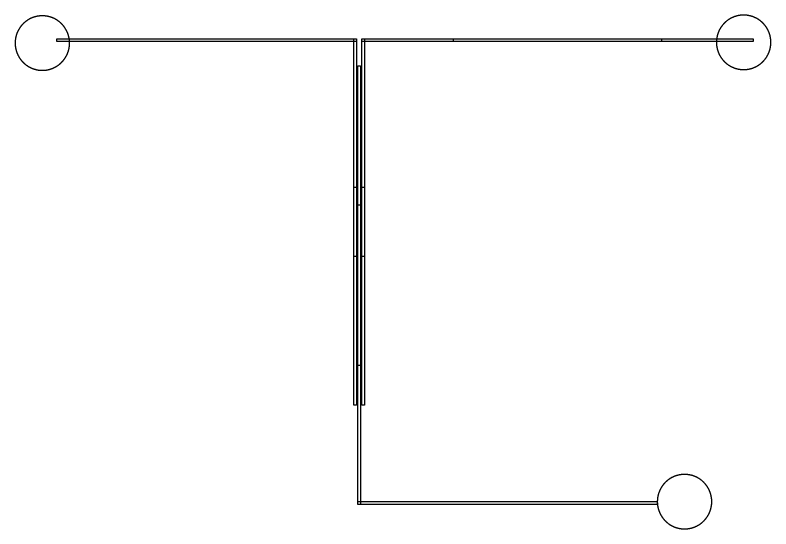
# Model space of a CAD drawing. Extents: x 94116 to 121785, y 102943 to 175398.
# Drawn here: x 94116 to 121785, y 130597 to 149408 of the extents above; entities that cross this region are included whole.
import ezdxf

# ---------------------------------------------------------------- set-up
doc = ezdxf.new("R2010")
doc.units = 0
doc.layers.add('LAYER_1', color=7, linetype='CONTINUOUS')

# ---------------------------------------------------------------- blocks, each defined once
blk = doc.blocks.new('BLOCK_31')
at = {"layer": 'LAYER_1'}
blk.add_lwpolyline([(106760, 136579), (106661, 136579), (106661, 147545), (106760, 147545), (106760, 136579)], dxfattribs=at)
blk = doc.blocks.new('BLOCK_32')
at = {"layer": 'LAYER_1'}
blk.add_lwpolyline([(106611, 148443), (95645, 148443), (95645, 148542), (106611, 148542), (106611, 148443)], dxfattribs=at)
blk = doc.blocks.new('BLOCK_33')
at = {"layer": 'LAYER_1'}
blk.add_lwpolyline([(117627, 131495), (106661, 131495), (106661, 131594), (117627, 131594), (117627, 131495)], dxfattribs=at)
blk = doc.blocks.new('BLOCK_34')
at = {"layer": 'LAYER_1'}
blk.add_lwpolyline([(121131, 148443), (110165, 148443), (110165, 148542), (121131, 148542), (121131, 148443)], dxfattribs=at)
blk = doc.blocks.new('BLOCK_35')
at = {"layer": 'LAYER_1'}
blk.add_lwpolyline([(117777, 148443), (106810, 148443), (106810, 148542), (117777, 148542), (117777, 148443)], dxfattribs=at)
blk = doc.blocks.new('BLOCK_36')
at = {"layer": 'LAYER_1'}
blk.add_lwpolyline([(106760, 131495), (106661, 131495), (106661, 142461), (106760, 142461), (106760, 131495)], dxfattribs=at)
blk = doc.blocks.new('BLOCK_51')
at = {"layer": 'LAYER_1'}
blk.add_lwpolyline([(106611, 140567), (106511, 140567), (106511, 148542), (106611, 148542), (106611, 140567)], dxfattribs=at)
blk = doc.blocks.new('BLOCK_52')
at = {"layer": 'LAYER_1'}
blk.add_lwpolyline([(106910, 140567), (106810, 140567), (106810, 148542), (106910, 148542), (106910, 140567)], dxfattribs=at)
blk = doc.blocks.new('BLOCK_53')
at = {"layer": 'LAYER_1'}
blk.add_lwpolyline([(106910, 135133), (106810, 135133), (106810, 143109), (106910, 143109), (106910, 135133)], dxfattribs=at)
blk = doc.blocks.new('BLOCK_54')
at = {"layer": 'LAYER_1'}
blk.add_lwpolyline([(106611, 135133), (106511, 135133), (106511, 143109), (106611, 143109), (106611, 135133)], dxfattribs=at)
blk = doc.blocks.new('BLOCK_55')
at = {"layer": 'LAYER_1'}
blk.add_lwpolyline([(94116, 148370), (94116, 148356), (94117, 148342), (94117, 148328), (94118, 148321), (94118, 148314), (94119, 148307), (94119, 148300), (94120, 148293), (94120, 148286), (94121, 148279), (94122, 148272), (94124, 148258), (94125, 148251), (94126, 148244), (94127, 148237), (94128, 148230), (94129, 148223), (94130, 148216), (94131, 148209), (94132, 148203), (94134, 148196), (94135, 148189), (94136, 148182), (94138, 148175), (94139, 148168), (94141, 148161), (94142, 148155), (94144, 148148), (94146, 148141), (94148, 148134), (94149, 148127), (94151, 148120), (94153, 148114), (94155, 148107), (94157, 148100), (94159, 148094), (94161, 148087), (94163, 148080), (94168, 148067), (94170, 148060), (94172, 148053), (94174, 148047), (94177, 148040), (94179, 148034), (94182, 148027), (94184, 148021), (94187, 148014), (94190, 148008), (94192, 148001), (94195, 147995), (94198, 147988), (94201, 147982), (94203, 147975), (94206, 147969), (94209, 147962), (94212, 147956), (94215, 147950), (94218, 147944), (94221, 147937), (94225, 147931), (94228, 147925), (94231, 147919), (94234, 147912), (94238, 147906), (94241, 147900), (94244, 147894), (94248, 147888), (94252, 147882), (94255, 147876), (94259, 147869), (94262, 147864), (94266, 147858), (94270, 147852), (94274, 147846), (94278, 147840), (94281, 147834), (94285, 147828), (94289, 147822), (94293, 147817), (94297, 147811), (94301, 147805), (94305, 147799), (94309, 147794), (94314, 147788), (94318, 147782), (94322, 147777), (94326, 147771), (94331, 147766), (94335, 147760), (94340, 147755), (94344, 147749), (94348, 147744), (94353, 147739), (94357, 147733), (94362, 147728), (94367, 147723), (94372, 147718), (94376, 147712), (94381, 147707), (94386, 147702), (94391, 147697), (94395, 147692), (94400, 147687), (94405, 147682), (94410, 147677), (94415, 147672), (94420, 147667), (94425, 147662), (94430, 147657), (94435, 147652), (94440, 147648), (94446, 147643), (94451, 147638), (94456, 147634), (94461, 147629), (94467, 147624), (94472, 147620), (94478, 147616), (94483, 147611), (94489, 147607), (94494, 147602), (94500, 147598), (94505, 147593), (94511, 147589), (94517, 147585), (94522, 147581), (94528, 147577), (94533, 147573), (94539, 147569), (94545, 147565), (94551, 147561), (94557, 147557), (94562, 147553), (94568, 147549), (94574, 147545), (94580, 147541), (94586, 147538), (94592, 147534), (94598, 147530), (94604, 147527), (94610, 147523), (94616, 147520), (94622, 147516), (94629, 147513), (94634, 147509), (94641, 147506), (94647, 147503), (94653, 147499), (94659, 147496), (94666, 147493), (94672, 147490), (94678, 147487), (94685, 147484), (94691, 147481), (94697, 147478), (94704, 147475), (94710, 147472), (94716, 147469), (94723, 147467), (94730, 147464), (94736, 147461), (94742, 147458), (94749, 147456), (94756, 147453), (94762, 147451), (94769, 147448), (94775, 147446), (94782, 147444), (94788, 147441), (94795, 147439), (94808, 147435), (94815, 147433), (94822, 147431), (94829, 147428), (94835, 147427), (94842, 147425), (94849, 147423), (94856, 147421), (94862, 147419), (94869, 147417), (94876, 147416), (94883, 147414), (94890, 147412), (94897, 147411), (94903, 147409), (94910, 147408), (94917, 147407), (94924, 147405), (94931, 147404), (94938, 147403), (94945, 147401), (94952, 147400), (94959, 147399), (94965, 147398), (94972, 147397), (94980, 147396), (94987, 147395), (95000, 147394), (95008, 147393), (95014, 147392), (95021, 147391), (95029, 147391), (95035, 147390), (95042, 147390), (95049, 147389), (95056, 147389), (95071, 147388), (95084, 147388), (95098, 147387), (95113, 147387), (95127, 147387), (95141, 147388), (95155, 147388), (95169, 147389), (95176, 147389), (95183, 147390), (95190, 147390), (95197, 147391), (95204, 147391), (95211, 147392), (95218, 147393), (95225, 147394), (95239, 147395), (95246, 147396), (95252, 147397), (95259, 147398), (95267, 147399), (95273, 147400), (95280, 147401), (95287, 147403), (95294, 147404), (95301, 147405), (95308, 147407), (95315, 147408), (95322, 147409), (95329, 147411), (95335, 147412), (95342, 147414), (95349, 147416), (95356, 147417), (95363, 147419), (95370, 147421), (95376, 147423), (95383, 147425), (95390, 147427), (95396, 147428), (95403, 147431), (95410, 147433), (95417, 147435), (95430, 147439), (95437, 147441), (95443, 147444), (95450, 147446), (95456, 147448), (95463, 147451), (95470, 147453), (95476, 147456), (95483, 147458), (95489, 147461), (95496, 147464), (95502, 147467), (95508, 147469), (95515, 147472), (95522, 147475), (95528, 147478), (95534, 147481), (95540, 147484), (95547, 147487), (95553, 147490), (95559, 147493), (95566, 147496), (95572, 147499), (95578, 147503), (95585, 147506), (95591, 147509), (95597, 147513), (95603, 147516), (95609, 147520), (95615, 147523), (95621, 147527), (95627, 147530), (95633, 147534), (95639, 147538), (95645, 147541), (95651, 147545), (95657, 147549), (95663, 147553), (95669, 147557), (95674, 147561), (95680, 147565), (95686, 147569), (95692, 147573), (95697, 147577), (95703, 147581), (95709, 147585), (95714, 147589), (95720, 147593), (95725, 147598), (95731, 147602), (95737, 147607), (95742, 147611), (95748, 147616), (95753, 147620), (95758, 147624), (95763, 147629), (95769, 147634), (95774, 147638), (95779, 147643), (95784, 147648), (95790, 147652), (95795, 147657), (95800, 147662), (95805, 147667), (95810, 147672), (95815, 147677), (95820, 147682), (95825, 147687), (95830, 147692), (95835, 147697), (95840, 147702), (95844, 147707), (95849, 147712), (95854, 147718), (95858, 147723), (95863, 147728), (95868, 147733), (95872, 147739), (95877, 147744), (95881, 147749), (95886, 147755), (95890, 147760), (95895, 147766), (95899, 147771), (95903, 147777), (95907, 147782), (95912, 147788), (95916, 147794), (95920, 147799), (95924, 147805), (95928, 147811), (95932, 147817), (95936, 147822), (95940, 147828), (95944, 147834), (95948, 147840), (95951, 147846), (95955, 147852), (95959, 147858), (95963, 147864), (95966, 147869), (95970, 147876), (95974, 147882), (95977, 147888), (95981, 147894), (95984, 147900), (95987, 147906), (95991, 147912), (95994, 147919), (95997, 147925), (96000, 147931), (96004, 147937), (96007, 147944), (96010, 147950), (96013, 147956), (96016, 147962), (96019, 147969), (96022, 147975), (96025, 147982), (96028, 147988), (96030, 147995), (96033, 148001), (96036, 148008), (96038, 148014), (96041, 148021), (96043, 148027), (96046, 148034), (96048, 148040), (96051, 148047), (96053, 148053), (96055, 148060), (96058, 148067), (96062, 148080), (96064, 148087), (96066, 148094), (96068, 148100), (96070, 148107), (96072, 148114), (96074, 148120), (96076, 148127), (96078, 148134), (96079, 148141), (96081, 148148), (96083, 148155), (96084, 148161), (96086, 148168), (96087, 148175), (96089, 148182), (96090, 148189), (96091, 148196), (96093, 148203), (96094, 148209), (96095, 148216), (96097, 148223), (96098, 148230), (96099, 148237), (96100, 148244), (96101, 148251), (96101, 148258), (96103, 148272), (96104, 148279), (96105, 148286), (96105, 148293), (96106, 148300), (96107, 148307), (96107, 148314), (96108, 148321), (96108, 148328), (96109, 148342), (96109, 148356), (96109, 148370), (96110, 148384), (96109, 148398), (96109, 148412), (96109, 148426), (96108, 148440), (96108, 148447), (96107, 148454), (96107, 148461), (96106, 148468), (96105, 148475), (96105, 148482), (96104, 148489), (96103, 148496), (96101, 148510), (96101, 148517), (96100, 148524), (96099, 148531), (96098, 148538), (96097, 148545), (96095, 148552), (96094, 148559), (96093, 148566), (96091, 148573), (96090, 148579), (96089, 148586), (96087, 148593), (96086, 148600), (96084, 148607), (96083, 148614), (96081, 148621), (96079, 148627), (96078, 148634), (96076, 148641), (96074, 148648), (96072, 148655), (96070, 148661), (96068, 148668), (96066, 148675), (96064, 148681), (96062, 148688), (96058, 148702), (96055, 148708), (96053, 148715), (96051, 148721), (96048, 148728), (96046, 148735), (96043, 148741), (96041, 148748), (96038, 148754), (96036, 148761), (96033, 148767), (96030, 148774), (96028, 148780), (96025, 148787), (96022, 148793), (96019, 148799), (96016, 148806), (96013, 148812), (96010, 148818), (96007, 148825), (96004, 148831), (96000, 148837), (95997, 148844), (95994, 148850), (95991, 148856), (95987, 148862), (95984, 148868), (95981, 148874), (95977, 148881), (95974, 148887), (95970, 148893), (95966, 148899), (95963, 148905), (95959, 148911), (95955, 148917), (95951, 148923), (95948, 148928), (95944, 148934), (95940, 148940), (95936, 148946), (95932, 148952), (95928, 148958), (95924, 148963), (95920, 148969), (95916, 148975), (95912, 148980), (95907, 148986), (95903, 148992), (95899, 148997), (95895, 149003), (95890, 149008), (95886, 149014), (95881, 149019), (95877, 149024), (95872, 149030), (95868, 149035), (95863, 149040), (95858, 149046), (95854, 149051), (95849, 149056), (95844, 149061), (95840, 149066), (95835, 149071), (95830, 149077), (95825, 149082), (95820, 149087), (95815, 149092), (95810, 149097), (95805, 149101), (95800, 149106), (95795, 149111), (95790, 149116), (95784, 149121), (95779, 149125), (95774, 149130), (95769, 149135), (95763, 149139), (95758, 149144), (95753, 149148), (95748, 149153), (95742, 149157), (95737, 149162), (95731, 149166), (95725, 149170), (95720, 149175), (95714, 149179), (95709, 149183), (95703, 149187), (95697, 149192), (95692, 149196), (95686, 149200), (95680, 149204), (95674, 149208), (95669, 149212), (95663, 149215), (95657, 149219), (95651, 149223), (95645, 149227), (95639, 149231), (95633, 149234), (95627, 149238), (95621, 149242), (95615, 149245), (95609, 149249), (95603, 149252), (95597, 149256), (95591, 149259), (95585, 149262), (95578, 149266), (95572, 149269), (95566, 149272), (95559, 149275), (95553, 149278), (95547, 149282), (95540, 149285), (95534, 149287), (95528, 149291), (95522, 149293), (95515, 149296), (95508, 149299), (95502, 149302), (95496, 149305), (95489, 149307), (95483, 149310), (95476, 149312), (95470, 149315), (95463, 149317), (95456, 149320), (95450, 149322), (95443, 149325), (95437, 149327), (95430, 149329), (95417, 149334), (95410, 149336), (95403, 149338), (95396, 149340), (95390, 149342), (95383, 149344), (95376, 149345), (95370, 149347), (95363, 149349), (95356, 149351), (95349, 149353), (95342, 149354), (95335, 149356), (95329, 149357), (95322, 149359), (95315, 149360), (95308, 149362), (95301, 149363), (95294, 149364), (95287, 149366), (95280, 149367), (95273, 149368), (95267, 149369), (95259, 149370), (95252, 149371), (95246, 149372), (95239, 149373), (95225, 149375), (95218, 149375), (95211, 149376), (95204, 149377), (95197, 149378), (95190, 149378), (95183, 149379), (95176, 149379), (95169, 149379), (95155, 149380), (95141, 149381), (95127, 149381), (95113, 149381), (95098, 149381), (95084, 149381), (95071, 149380), (95056, 149379), (95049, 149379), (95042, 149379), (95035, 149378), (95029, 149378), (95021, 149377), (95014, 149376), (95008, 149375), (95000, 149375), (94987, 149373), (94980, 149372), (94972, 149371), (94965, 149370), (94959, 149369), (94952, 149368), (94945, 149367), (94938, 149366), (94931, 149364), (94924, 149363), (94917, 149362), (94910, 149360), (94903, 149359), (94897, 149357), (94890, 149356), (94883, 149354), (94876, 149353), (94869, 149351), (94862, 149349), (94856, 149347), (94849, 149345), (94842, 149344), (94835, 149342), (94829, 149340), (94822, 149338), (94815, 149336), (94808, 149334), (94795, 149329), (94788, 149327), (94782, 149325), (94775, 149322), (94769, 149320), (94762, 149317), (94756, 149315), (94749, 149312), (94742, 149310), (94736, 149307), (94730, 149305), (94723, 149302), (94716, 149299), (94710, 149296), (94704, 149293), (94697, 149291), (94691, 149287), (94685, 149285), (94678, 149282), (94672, 149278), (94666, 149275), (94659, 149272), (94653, 149269), (94647, 149266), (94641, 149262), (94634, 149259), (94629, 149256), (94622, 149252), (94616, 149249), (94610, 149245), (94604, 149242), (94598, 149238), (94592, 149234), (94586, 149231), (94580, 149227), (94574, 149223), (94568, 149219), (94562, 149215), (94557, 149212), (94551, 149208), (94545, 149204), (94539, 149200), (94533, 149196), (94528, 149192), (94522, 149187), (94517, 149183), (94511, 149179), (94505, 149175), (94500, 149170), (94494, 149166), (94489, 149162), (94483, 149157), (94478, 149153), (94472, 149148), (94467, 149144), (94461, 149139), (94456, 149135), (94451, 149130), (94446, 149125), (94440, 149121), (94435, 149116), (94430, 149111), (94425, 149106), (94420, 149101), (94415, 149097), (94410, 149092), (94405, 149087), (94400, 149082), (94395, 149077), (94391, 149071), (94386, 149066), (94381, 149061), (94376, 149056), (94372, 149051), (94367, 149046), (94362, 149040), (94357, 149035), (94353, 149030), (94348, 149024), (94344, 149019), (94340, 149014), (94335, 149008), (94331, 149003), (94326, 148997), (94322, 148992), (94318, 148986), (94314, 148980), (94309, 148975), (94305, 148969), (94301, 148963), (94297, 148958), (94293, 148952), (94289, 148946), (94285, 148940), (94281, 148934), (94278, 148928), (94274, 148923), (94270, 148917), (94266, 148911), (94262, 148905), (94259, 148899), (94255, 148893), (94252, 148887), (94248, 148881), (94244, 148874), (94241, 148868), (94238, 148862), (94234, 148856), (94231, 148850), (94228, 148844), (94225, 148837), (94221, 148831), (94218, 148825), (94215, 148818), (94212, 148812), (94209, 148806), (94206, 148799), (94203, 148793), (94201, 148787), (94198, 148780), (94195, 148774), (94192, 148767), (94190, 148761), (94187, 148754), (94184, 148748), (94182, 148741), (94179, 148735), (94177, 148728), (94174, 148721), (94172, 148715), (94170, 148708), (94168, 148702), (94163, 148688), (94161, 148681), (94159, 148675), (94157, 148668), (94155, 148661), (94153, 148655), (94151, 148648), (94149, 148641), (94148, 148634), (94146, 148627), (94144, 148621), (94142, 148614), (94141, 148607), (94139, 148600), (94138, 148593), (94136, 148586), (94135, 148579), (94134, 148573), (94132, 148566), (94131, 148559), (94130, 148552), (94129, 148545), (94128, 148538), (94127, 148531), (94126, 148524), (94125, 148517), (94124, 148510), (94122, 148496), (94121, 148489), (94120, 148482), (94120, 148475), (94119, 148468), (94119, 148461), (94118, 148454), (94118, 148447), (94117, 148440), (94117, 148426), (94116, 148412), (94116, 148398), (94116, 148384), (94116, 148370)], dxfattribs=at)
blk = doc.blocks.new('BLOCK_56')
at = {"layer": 'LAYER_1'}
blk.add_lwpolyline([(117627, 131580), (117627, 131566), (117628, 131552), (117629, 131538), (117629, 131531), (117629, 131524), (117630, 131517), (117631, 131510), (117631, 131503), (117632, 131496), (117633, 131489), (117634, 131482), (117635, 131468), (117636, 131461), (117637, 131454), (117638, 131447), (117639, 131440), (117640, 131434), (117641, 131426), (117643, 131419), (117644, 131413), (117645, 131406), (117646, 131399), (117648, 131392), (117649, 131385), (117651, 131378), (117652, 131372), (117654, 131365), (117656, 131358), (117657, 131351), (117659, 131344), (117661, 131337), (117662, 131331), (117665, 131324), (117666, 131317), (117668, 131310), (117670, 131304), (117672, 131297), (117675, 131290), (117679, 131277), (117681, 131270), (117684, 131263), (117686, 131257), (117688, 131250), (117691, 131244), (117693, 131237), (117696, 131231), (117698, 131224), (117701, 131218), (117704, 131211), (117706, 131204), (117709, 131198), (117712, 131192), (117715, 131185), (117718, 131179), (117720, 131172), (117724, 131166), (117727, 131160), (117730, 131153), (117733, 131147), (117736, 131141), (117739, 131135), (117742, 131129), (117746, 131122), (117749, 131116), (117752, 131110), (117756, 131104), (117760, 131098), (117763, 131092), (117767, 131086), (117770, 131080), (117774, 131074), (117778, 131068), (117781, 131062), (117785, 131056), (117789, 131050), (117793, 131044), (117796, 131038), (117800, 131033), (117804, 131027), (117809, 131021), (117813, 131015), (117817, 131009), (117821, 131004), (117825, 130998), (117829, 130993), (117833, 130987), (117837, 130981), (117842, 130976), (117846, 130970), (117851, 130965), (117855, 130960), (117860, 130954), (117864, 130949), (117869, 130943), (117873, 130938), (117878, 130933), (117883, 130927), (117887, 130922), (117892, 130917), (117897, 130912), (117902, 130907), (117907, 130902), (117912, 130897), (117917, 130892), (117922, 130887), (117926, 130882), (117932, 130877), (117937, 130872), (117942, 130867), (117947, 130862), (117952, 130858), (117957, 130853), (117963, 130848), (117968, 130844), (117973, 130839), (117978, 130834), (117984, 130830), (117989, 130826), (117995, 130821), (118000, 130817), (118006, 130812), (118011, 130808), (118017, 130804), (118022, 130799), (118028, 130795), (118034, 130791), (118039, 130787), (118045, 130783), (118050, 130779), (118056, 130775), (118062, 130771), (118068, 130767), (118074, 130763), (118079, 130759), (118086, 130755), (118091, 130751), (118097, 130748), (118103, 130744), (118109, 130740), (118115, 130737), (118121, 130733), (118128, 130730), (118134, 130726), (118140, 130723), (118146, 130719), (118152, 130716), (118158, 130713), (118164, 130709), (118171, 130706), (118177, 130703), (118183, 130700), (118190, 130697), (118196, 130694), (118202, 130691), (118209, 130688), (118215, 130685), (118221, 130682), (118228, 130679), (118234, 130677), (118241, 130674), (118247, 130671), (118254, 130668), (118261, 130666), (118267, 130664), (118274, 130661), (118280, 130658), (118287, 130656), (118293, 130654), (118300, 130652), (118307, 130649), (118320, 130645), (118327, 130643), (118333, 130641), (118340, 130639), (118347, 130637), (118354, 130635), (118360, 130633), (118367, 130631), (118374, 130629), (118380, 130627), (118387, 130626), (118394, 130624), (118401, 130623), (118408, 130621), (118415, 130619), (118422, 130618), (118429, 130617), (118436, 130615), (118442, 130614), (118449, 130613), (118456, 130612), (118463, 130611), (118470, 130609), (118477, 130608), (118484, 130607), (118491, 130606), (118498, 130605), (118512, 130604), (118519, 130603), (118526, 130602), (118533, 130602), (118540, 130601), (118547, 130600), (118554, 130600), (118561, 130600), (118568, 130599), (118582, 130598), (118596, 130598), (118610, 130597), (118624, 130597), (118638, 130597), (118652, 130598), (118666, 130598), (118680, 130599), (118687, 130600), (118694, 130600), (118701, 130600), (118708, 130601), (118715, 130602), (118722, 130602), (118729, 130603), (118736, 130604), (118750, 130605), (118757, 130606), (118764, 130607), (118771, 130608), (118778, 130609), (118785, 130611), (118792, 130612), (118799, 130613), (118806, 130614), (118812, 130615), (118819, 130617), (118826, 130618), (118833, 130619), (118840, 130621), (118847, 130623), (118854, 130624), (118860, 130626), (118867, 130627), (118874, 130629), (118881, 130631), (118888, 130633), (118894, 130635), (118901, 130637), (118908, 130639), (118914, 130641), (118921, 130643), (118928, 130645), (118941, 130649), (118948, 130652), (118955, 130654), (118961, 130656), (118968, 130658), (118974, 130661), (118981, 130664), (118987, 130666), (118994, 130668), (119001, 130671), (119007, 130674), (119014, 130677), (119020, 130679), (119026, 130682), (119033, 130685), (119039, 130688), (119046, 130691), (119052, 130694), (119058, 130697), (119065, 130700), (119071, 130703), (119077, 130706), (119083, 130709), (119089, 130713), (119096, 130716), (119102, 130719), (119108, 130723), (119114, 130726), (119120, 130730), (119127, 130733), (119133, 130737), (119138, 130740), (119145, 130744), (119150, 130748), (119156, 130751), (119162, 130755), (119168, 130759), (119174, 130763), (119180, 130767), (119186, 130771), (119191, 130775), (119198, 130779), (119203, 130783), (119209, 130787), (119215, 130791), (119220, 130795), (119226, 130799), (119231, 130804), (119237, 130808), (119242, 130812), (119248, 130817), (119253, 130821), (119259, 130826), (119264, 130830), (119269, 130834), (119275, 130839), (119280, 130844), (119285, 130848), (119291, 130853), (119296, 130858), (119301, 130862), (119306, 130867), (119311, 130872), (119316, 130877), (119321, 130882), (119326, 130887), (119331, 130892), (119336, 130897), (119341, 130902), (119346, 130907), (119351, 130912), (119355, 130917), (119360, 130922), (119365, 130927), (119370, 130933), (119374, 130938), (119379, 130943), (119384, 130949), (119388, 130954), (119393, 130960), (119397, 130965), (119402, 130970), (119406, 130976), (119410, 130981), (119415, 130987), (119419, 130993), (119423, 130998), (119427, 131004), (119431, 131009), (119435, 131015), (119439, 131021), (119444, 131027), (119447, 131033), (119451, 131038), (119455, 131044), (119459, 131050), (119463, 131056), (119467, 131062), (119470, 131068), (119474, 131074), (119478, 131080), (119481, 131086), (119485, 131092), (119488, 131098), (119492, 131104), (119495, 131110), (119499, 131116), (119502, 131122), (119506, 131129), (119509, 131135), (119512, 131141), (119515, 131147), (119518, 131153), (119521, 131160), (119524, 131166), (119527, 131172), (119530, 131179), (119533, 131185), (119536, 131192), (119539, 131198), (119541, 131204), (119544, 131211), (119547, 131218), (119550, 131224), (119552, 131231), (119555, 131237), (119557, 131244), (119560, 131250), (119562, 131257), (119564, 131263), (119567, 131270), (119569, 131277), (119573, 131290), (119576, 131297), (119578, 131304), (119579, 131310), (119581, 131317), (119583, 131324), (119586, 131331), (119587, 131337), (119589, 131344), (119591, 131351), (119592, 131358), (119594, 131365), (119596, 131372), (119597, 131378), (119599, 131385), (119600, 131392), (119601, 131399), (119603, 131406), (119604, 131413), (119606, 131419), (119607, 131426), (119608, 131434), (119609, 131440), (119610, 131447), (119611, 131454), (119612, 131461), (119613, 131468), (119614, 131482), (119615, 131489), (119616, 131496), (119617, 131503), (119617, 131510), (119618, 131517), (119619, 131524), (119619, 131531), (119619, 131538), (119620, 131552), (119621, 131566), (119621, 131580), (119621, 131594), (119621, 131608), (119621, 131622), (119620, 131636), (119619, 131650), (119619, 131658), (119619, 131664), (119618, 131671), (119617, 131679), (119617, 131685), (119616, 131692), (119615, 131700), (119614, 131706), (119613, 131720), (119612, 131727), (119611, 131734), (119610, 131741), (119609, 131748), (119608, 131755), (119607, 131762), (119606, 131769), (119604, 131776), (119603, 131783), (119601, 131790), (119600, 131796), (119599, 131803), (119597, 131810), (119596, 131817), (119594, 131824), (119592, 131831), (119591, 131838), (119589, 131844), (119587, 131851), (119586, 131858), (119583, 131865), (119581, 131871), (119579, 131878), (119578, 131885), (119576, 131892), (119573, 131898), (119569, 131912), (119567, 131918), (119564, 131925), (119562, 131931), (119560, 131938), (119557, 131945), (119555, 131951), (119552, 131958), (119550, 131964), (119547, 131971), (119544, 131977), (119541, 131984), (119539, 131990), (119536, 131997), (119533, 132003), (119530, 132010), (119527, 132016), (119524, 132022), (119521, 132029), (119518, 132035), (119515, 132041), (119512, 132047), (119509, 132054), (119506, 132060), (119502, 132066), (119499, 132072), (119495, 132078), (119492, 132085), (119488, 132091), (119485, 132097), (119481, 132103), (119478, 132109), (119474, 132115), (119470, 132121), (119467, 132127), (119463, 132133), (119459, 132139), (119455, 132144), (119451, 132150), (119447, 132156), (119444, 132162), (119439, 132168), (119435, 132173), (119431, 132179), (119427, 132185), (119423, 132190), (119419, 132196), (119415, 132201), (119410, 132207), (119406, 132213), (119402, 132218), (119397, 132224), (119393, 132229), (119388, 132235), (119384, 132240), (119379, 132245), (119374, 132250), (119370, 132256), (119365, 132261), (119360, 132266), (119355, 132271), (119351, 132277), (119346, 132281), (119341, 132287), (119336, 132292), (119331, 132297), (119326, 132302), (119321, 132307), (119316, 132311), (119311, 132316), (119306, 132321), (119301, 132326), (119296, 132331), (119291, 132336), (119285, 132340), (119280, 132345), (119275, 132349), (119269, 132354), (119264, 132359), (119259, 132363), (119253, 132368), (119248, 132372), (119242, 132376), (119237, 132381), (119231, 132385), (119226, 132389), (119220, 132393), (119215, 132398), (119209, 132402), (119203, 132406), (119198, 132410), (119191, 132414), (119186, 132418), (119180, 132422), (119174, 132425), (119168, 132430), (119162, 132433), (119156, 132437), (119150, 132441), (119145, 132444), (119138, 132448), (119133, 132452), (119127, 132455), (119120, 132459), (119114, 132462), (119108, 132466), (119102, 132469), (119096, 132473), (119089, 132476), (119083, 132479), (119077, 132482), (119071, 132485), (119065, 132488), (119058, 132492), (119052, 132495), (119046, 132498), (119039, 132501), (119033, 132504), (119026, 132506), (119020, 132509), (119014, 132512), (119007, 132515), (119001, 132517), (118994, 132520), (118987, 132523), (118981, 132525), (118974, 132527), (118968, 132530), (118961, 132532), (118955, 132535), (118948, 132537), (118941, 132539), (118928, 132544), (118921, 132546), (118914, 132548), (118908, 132550), (118901, 132552), (118894, 132554), (118888, 132556), (118881, 132557), (118874, 132559), (118867, 132561), (118860, 132563), (118854, 132564), (118847, 132566), (118840, 132567), (118833, 132569), (118826, 132570), (118819, 132572), (118812, 132573), (118806, 132575), (118799, 132576), (118792, 132577), (118785, 132578), (118778, 132579), (118771, 132580), (118764, 132581), (118757, 132582), (118750, 132583), (118736, 132585), (118729, 132586), (118722, 132586), (118715, 132587), (118708, 132588), (118701, 132588), (118694, 132589), (118687, 132589), (118680, 132590), (118666, 132590), (118652, 132591), (118638, 132591), (118624, 132591), (118610, 132591), (118596, 132591), (118582, 132590), (118568, 132590), (118561, 132589), (118554, 132589), (118547, 132588), (118540, 132588), (118533, 132587), (118526, 132586), (118519, 132586), (118512, 132585), (118498, 132583), (118491, 132582), (118484, 132581), (118477, 132580), (118470, 132579), (118463, 132578), (118456, 132577), (118449, 132576), (118442, 132575), (118436, 132573), (118429, 132572), (118422, 132570), (118415, 132569), (118408, 132567), (118401, 132566), (118394, 132564), (118387, 132563), (118380, 132561), (118374, 132559), (118367, 132557), (118360, 132556), (118354, 132554), (118347, 132552), (118340, 132550), (118333, 132548), (118327, 132546), (118320, 132544), (118307, 132539), (118300, 132537), (118293, 132535), (118287, 132532), (118280, 132530), (118274, 132527), (118267, 132525), (118261, 132523), (118254, 132520), (118247, 132517), (118241, 132515), (118234, 132512), (118228, 132509), (118221, 132506), (118215, 132504), (118209, 132501), (118202, 132498), (118196, 132495), (118190, 132492), (118183, 132488), (118177, 132485), (118171, 132482), (118164, 132479), (118158, 132476), (118152, 132473), (118146, 132469), (118140, 132466), (118134, 132462), (118128, 132459), (118121, 132455), (118115, 132452), (118109, 132448), (118103, 132444), (118097, 132441), (118091, 132437), (118086, 132433), (118079, 132430), (118074, 132425), (118068, 132422), (118062, 132418), (118056, 132414), (118050, 132410), (118045, 132406), (118039, 132402), (118034, 132398), (118028, 132393), (118022, 132389), (118017, 132385), (118011, 132381), (118006, 132376), (118000, 132372), (117995, 132368), (117989, 132363), (117984, 132359), (117978, 132354), (117973, 132349), (117968, 132345), (117963, 132340), (117957, 132336), (117952, 132331), (117947, 132326), (117942, 132321), (117937, 132316), (117932, 132311), (117926, 132307), (117922, 132302), (117917, 132297), (117912, 132292), (117907, 132287), (117902, 132281), (117897, 132277), (117892, 132271), (117887, 132266), (117883, 132261), (117878, 132256), (117873, 132250), (117869, 132245), (117864, 132240), (117860, 132235), (117855, 132229), (117851, 132224), (117846, 132218), (117842, 132213), (117837, 132207), (117833, 132201), (117829, 132196), (117825, 132190), (117821, 132185), (117817, 132179), (117813, 132173), (117809, 132168), (117804, 132162), (117800, 132156), (117796, 132150), (117793, 132144), (117789, 132139), (117785, 132133), (117781, 132127), (117778, 132121), (117774, 132115), (117770, 132109), (117767, 132103), (117763, 132097), (117760, 132091), (117756, 132085), (117752, 132078), (117749, 132072), (117746, 132066), (117742, 132060), (117739, 132054), (117736, 132047), (117733, 132041), (117730, 132035), (117727, 132029), (117724, 132022), (117720, 132016), (117718, 132010), (117715, 132003), (117712, 131997), (117709, 131990), (117706, 131984), (117704, 131977), (117701, 131971), (117698, 131964), (117696, 131958), (117693, 131951), (117691, 131945), (117688, 131938), (117686, 131931), (117684, 131925), (117681, 131918), (117679, 131912), (117675, 131898), (117672, 131892), (117670, 131885), (117668, 131878), (117666, 131871), (117665, 131865), (117662, 131858), (117661, 131851), (117659, 131844), (117657, 131838), (117656, 131831), (117654, 131824), (117652, 131817), (117651, 131810), (117649, 131803), (117648, 131796), (117646, 131790), (117645, 131783), (117644, 131776), (117643, 131769), (117641, 131762), (117640, 131755), (117639, 131748), (117638, 131741), (117637, 131734), (117636, 131727), (117635, 131720), (117634, 131706), (117633, 131700), (117632, 131692), (117631, 131685), (117631, 131679), (117630, 131671), (117629, 131664), (117629, 131658), (117629, 131650), (117628, 131636), (117627, 131622), (117627, 131608), (117627, 131594), (117627, 131580)], dxfattribs=at)
blk = doc.blocks.new('BLOCK_57')
at = {"layer": 'LAYER_1'}
blk.add_lwpolyline([(119791, 148397), (119791, 148382), (119792, 148368), (119792, 148355), (119793, 148347), (119793, 148340), (119794, 148334), (119794, 148326), (119795, 148319), (119796, 148312), (119796, 148305), (119797, 148299), (119798, 148285), (119799, 148278), (119801, 148271), (119802, 148264), (119803, 148257), (119804, 148250), (119805, 148243), (119806, 148236), (119807, 148229), (119809, 148222), (119810, 148215), (119812, 148208), (119813, 148202), (119814, 148195), (119816, 148188), (119817, 148181), (119819, 148174), (119821, 148167), (119823, 148161), (119824, 148154), (119826, 148147), (119828, 148140), (119830, 148133), (119832, 148127), (119834, 148120), (119836, 148113), (119838, 148106), (119843, 148093), (119845, 148086), (119847, 148080), (119849, 148073), (119852, 148067), (119854, 148060), (119857, 148054), (119859, 148047), (119862, 148040), (119865, 148034), (119867, 148028), (119870, 148021), (119873, 148015), (119876, 148008), (119878, 148002), (119881, 147995), (119884, 147989), (119887, 147983), (119890, 147976), (119894, 147970), (119896, 147964), (119900, 147957), (119903, 147951), (119906, 147945), (119909, 147939), (119913, 147932), (119916, 147926), (119920, 147920), (119923, 147914), (119927, 147908), (119930, 147902), (119933, 147896), (119937, 147890), (119941, 147884), (119945, 147878), (119949, 147872), (119952, 147866), (119956, 147860), (119960, 147855), (119964, 147849), (119968, 147843), (119972, 147837), (119976, 147832), (119980, 147826), (119984, 147820), (119989, 147814), (119993, 147809), (119997, 147803), (120001, 147798), (120006, 147792), (120010, 147787), (120014, 147781), (120019, 147776), (120023, 147770), (120028, 147765), (120033, 147760), (120037, 147754), (120042, 147749), (120046, 147744), (120051, 147739), (120056, 147734), (120061, 147728), (120065, 147723), (120070, 147718), (120075, 147713), (120080, 147708), (120085, 147703), (120090, 147698), (120095, 147693), (120100, 147689), (120105, 147684), (120111, 147679), (120115, 147674), (120121, 147669), (120126, 147665), (120131, 147660), (120137, 147656), (120142, 147651), (120147, 147646), (120153, 147642), (120158, 147637), (120164, 147633), (120169, 147629), (120175, 147624), (120180, 147620), (120186, 147616), (120191, 147612), (120197, 147607), (120203, 147603), (120208, 147599), (120214, 147595), (120220, 147591), (120226, 147587), (120231, 147583), (120237, 147579), (120243, 147575), (120249, 147572), (120255, 147568), (120261, 147564), (120267, 147560), (120273, 147557), (120279, 147553), (120285, 147550), (120291, 147546), (120297, 147543), (120303, 147539), (120310, 147536), (120316, 147532), (120322, 147529), (120328, 147526), (120335, 147523), (120341, 147519), (120347, 147516), (120353, 147513), (120360, 147510), (120366, 147507), (120372, 147504), (120379, 147501), (120385, 147499), (120392, 147496), (120398, 147493), (120404, 147490), (120411, 147488), (120417, 147485), (120424, 147482), (120430, 147480), (120437, 147477), (120443, 147475), (120450, 147473), (120457, 147470), (120463, 147468), (120470, 147466), (120483, 147461), (120490, 147459), (120497, 147457), (120504, 147455), (120510, 147453), (120517, 147451), (120524, 147449), (120531, 147447), (120537, 147446), (120544, 147444), (120551, 147442), (120558, 147441), (120565, 147439), (120572, 147437), (120578, 147436), (120585, 147434), (120592, 147433), (120599, 147432), (120606, 147430), (120613, 147429), (120620, 147428), (120627, 147427), (120634, 147426), (120640, 147425), (120647, 147424), (120655, 147423), (120661, 147422), (120676, 147420), (120682, 147419), (120689, 147418), (120696, 147418), (120703, 147417), (120710, 147417), (120718, 147416), (120724, 147416), (120731, 147415), (120745, 147415), (120760, 147414), (120773, 147414), (120788, 147414), (120802, 147414), (120815, 147414), (120830, 147415), (120844, 147415), (120851, 147416), (120858, 147416), (120865, 147417), (120872, 147417), (120879, 147418), (120886, 147418), (120893, 147419), (120899, 147420), (120914, 147422), (120921, 147423), (120928, 147424), (120935, 147425), (120942, 147426), (120948, 147427), (120955, 147428), (120962, 147429), (120969, 147430), (120976, 147432), (120983, 147433), (120990, 147434), (120997, 147436), (121004, 147437), (121010, 147439), (121017, 147441), (121024, 147442), (121031, 147444), (121038, 147446), (121045, 147447), (121051, 147449), (121058, 147451), (121065, 147453), (121072, 147455), (121078, 147457), (121085, 147459), (121092, 147461), (121105, 147466), (121112, 147468), (121118, 147470), (121125, 147473), (121132, 147475), (121138, 147477), (121145, 147480), (121151, 147482), (121158, 147485), (121164, 147488), (121171, 147490), (121177, 147493), (121183, 147496), (121190, 147499), (121196, 147501), (121203, 147504), (121209, 147507), (121216, 147510), (121222, 147513), (121228, 147516), (121234, 147519), (121241, 147523), (121247, 147526), (121253, 147529), (121259, 147532), (121266, 147536), (121272, 147539), (121278, 147543), (121284, 147546), (121290, 147550), (121296, 147553), (121302, 147557), (121308, 147560), (121314, 147564), (121320, 147568), (121326, 147572), (121332, 147575), (121338, 147579), (121344, 147583), (121349, 147587), (121355, 147591), (121361, 147595), (121367, 147599), (121372, 147603), (121378, 147607), (121384, 147612), (121389, 147616), (121395, 147620), (121400, 147624), (121406, 147629), (121411, 147633), (121417, 147637), (121422, 147642), (121428, 147646), (121433, 147651), (121438, 147656), (121444, 147660), (121449, 147665), (121454, 147669), (121460, 147674), (121464, 147679), (121470, 147684), (121475, 147689), (121480, 147693), (121485, 147698), (121490, 147703), (121495, 147708), (121500, 147713), (121505, 147718), (121510, 147723), (121514, 147728), (121519, 147734), (121524, 147739), (121529, 147744), (121533, 147749), (121538, 147754), (121543, 147760), (121547, 147765), (121552, 147770), (121556, 147776), (121561, 147781), (121565, 147787), (121570, 147792), (121574, 147798), (121578, 147803), (121582, 147809), (121586, 147814), (121591, 147820), (121595, 147826), (121599, 147832), (121603, 147837), (121607, 147843), (121611, 147849), (121615, 147855), (121619, 147860), (121623, 147866), (121626, 147872), (121631, 147878), (121634, 147884), (121638, 147890), (121642, 147896), (121645, 147902), (121648, 147908), (121652, 147914), (121655, 147920), (121659, 147926), (121662, 147932), (121666, 147939), (121669, 147945), (121672, 147951), (121675, 147957), (121679, 147964), (121682, 147970), (121685, 147976), (121688, 147983), (121691, 147989), (121694, 147995), (121697, 148002), (121699, 148008), (121702, 148015), (121705, 148021), (121708, 148028), (121710, 148034), (121713, 148040), (121716, 148047), (121718, 148054), (121721, 148060), (121723, 148067), (121726, 148073), (121728, 148080), (121730, 148086), (121733, 148093), (121737, 148106), (121739, 148113), (121741, 148120), (121743, 148127), (121745, 148133), (121747, 148140), (121749, 148147), (121751, 148154), (121753, 148161), (121755, 148167), (121756, 148174), (121758, 148181), (121759, 148188), (121761, 148195), (121762, 148202), (121764, 148208), (121765, 148215), (121766, 148222), (121768, 148229), (121769, 148236), (121770, 148243), (121771, 148250), (121772, 148257), (121774, 148264), (121775, 148271), (121776, 148278), (121777, 148285), (121778, 148299), (121779, 148305), (121779, 148312), (121780, 148319), (121781, 148326), (121781, 148334), (121782, 148340), (121782, 148347), (121783, 148355), (121784, 148368), (121784, 148382), (121784, 148397), (121785, 148411), (121784, 148425), (121784, 148439), (121784, 148453), (121783, 148467), (121782, 148474), (121782, 148481), (121781, 148488), (121781, 148495), (121780, 148502), (121779, 148509), (121779, 148516), (121778, 148523), (121777, 148537), (121776, 148544), (121775, 148551), (121774, 148558), (121772, 148564), (121771, 148571), (121770, 148578), (121769, 148585), (121768, 148592), (121766, 148599), (121765, 148606), (121764, 148613), (121762, 148620), (121761, 148627), (121759, 148633), (121758, 148640), (121756, 148647), (121755, 148654), (121753, 148661), (121751, 148668), (121749, 148674), (121747, 148681), (121745, 148688), (121743, 148695), (121741, 148701), (121739, 148708), (121737, 148715), (121733, 148728), (121730, 148735), (121728, 148741), (121726, 148748), (121723, 148754), (121721, 148761), (121718, 148768), (121716, 148774), (121713, 148781), (121710, 148787), (121708, 148794), (121705, 148800), (121702, 148807), (121699, 148813), (121697, 148820), (121694, 148826), (121691, 148832), (121688, 148839), (121685, 148845), (121682, 148851), (121679, 148858), (121675, 148864), (121672, 148870), (121669, 148876), (121666, 148882), (121662, 148889), (121659, 148895), (121655, 148901), (121652, 148907), (121648, 148913), (121645, 148919), (121642, 148925), (121638, 148931), (121634, 148937), (121631, 148943), (121626, 148949), (121623, 148955), (121619, 148961), (121615, 148967), (121611, 148972), (121607, 148978), (121603, 148984), (121599, 148990), (121595, 148995), (121591, 149001), (121586, 149007), (121582, 149012), (121578, 149018), (121574, 149024), (121570, 149029), (121565, 149035), (121561, 149040), (121556, 149045), (121552, 149051), (121547, 149056), (121543, 149062), (121538, 149067), (121533, 149072), (121529, 149077), (121524, 149083), (121519, 149088), (121514, 149093), (121510, 149098), (121505, 149103), (121500, 149108), (121495, 149113), (121490, 149118), (121485, 149123), (121480, 149128), (121475, 149133), (121470, 149138), (121464, 149142), (121460, 149147), (121454, 149152), (121449, 149157), (121444, 149161), (121438, 149166), (121433, 149170), (121428, 149175), (121422, 149179), (121417, 149184), (121411, 149188), (121406, 149193), (121400, 149197), (121395, 149201), (121389, 149205), (121384, 149210), (121378, 149214), (121372, 149218), (121367, 149222), (121361, 149226), (121355, 149230), (121349, 149234), (121344, 149238), (121338, 149242), (121332, 149246), (121326, 149250), (121320, 149253), (121314, 149257), (121308, 149261), (121302, 149264), (121296, 149268), (121290, 149272), (121284, 149275), (121278, 149279), (121272, 149282), (121266, 149285), (121259, 149289), (121253, 149292), (121247, 149295), (121241, 149298), (121234, 149302), (121228, 149305), (121222, 149308), (121216, 149311), (121209, 149314), (121203, 149317), (121196, 149320), (121190, 149323), (121183, 149326), (121177, 149328), (121171, 149331), (121164, 149334), (121158, 149336), (121151, 149339), (121145, 149341), (121138, 149344), (121132, 149346), (121125, 149349), (121118, 149351), (121112, 149353), (121105, 149356), (121092, 149360), (121085, 149362), (121078, 149364), (121072, 149366), (121065, 149368), (121058, 149370), (121051, 149372), (121045, 149374), (121038, 149376), (121031, 149377), (121024, 149379), (121017, 149381), (121010, 149382), (121004, 149384), (120997, 149385), (120990, 149387), (120983, 149388), (120976, 149390), (120969, 149391), (120962, 149392), (120955, 149393), (120948, 149395), (120942, 149396), (120935, 149397), (120928, 149398), (120921, 149399), (120914, 149400), (120899, 149401), (120893, 149402), (120886, 149403), (120879, 149403), (120872, 149404), (120865, 149405), (120858, 149405), (120851, 149405), (120844, 149406), (120830, 149407), (120815, 149407), (120802, 149408), (120788, 149408), (120773, 149408), (120760, 149407), (120745, 149407), (120731, 149406), (120724, 149405), (120718, 149405), (120710, 149405), (120703, 149404), (120696, 149403), (120689, 149403), (120682, 149402), (120676, 149401), (120661, 149400), (120655, 149399), (120647, 149398), (120640, 149397), (120634, 149396), (120627, 149395), (120620, 149393), (120613, 149392), (120606, 149391), (120599, 149390), (120592, 149388), (120585, 149387), (120578, 149385), (120572, 149384), (120565, 149382), (120558, 149381), (120551, 149379), (120544, 149377), (120537, 149376), (120531, 149374), (120524, 149372), (120517, 149370), (120510, 149368), (120504, 149366), (120497, 149364), (120490, 149362), (120483, 149360), (120470, 149356), (120463, 149353), (120457, 149351), (120450, 149349), (120443, 149346), (120437, 149344), (120430, 149341), (120424, 149339), (120417, 149336), (120411, 149334), (120404, 149331), (120398, 149328), (120392, 149326), (120385, 149323), (120379, 149320), (120372, 149317), (120366, 149314), (120360, 149311), (120353, 149308), (120347, 149305), (120341, 149302), (120335, 149298), (120328, 149295), (120322, 149292), (120316, 149289), (120310, 149285), (120303, 149282), (120297, 149279), (120291, 149275), (120285, 149272), (120279, 149268), (120273, 149264), (120267, 149261), (120261, 149257), (120255, 149253), (120249, 149250), (120243, 149246), (120237, 149242), (120231, 149238), (120226, 149234), (120220, 149230), (120214, 149226), (120208, 149222), (120203, 149218), (120197, 149214), (120191, 149210), (120186, 149205), (120180, 149201), (120175, 149197), (120169, 149193), (120164, 149188), (120158, 149184), (120153, 149179), (120147, 149175), (120142, 149170), (120137, 149166), (120131, 149161), (120126, 149157), (120121, 149152), (120115, 149147), (120111, 149142), (120105, 149138), (120100, 149133), (120095, 149128), (120090, 149123), (120085, 149118), (120080, 149113), (120075, 149108), (120070, 149103), (120065, 149098), (120061, 149093), (120056, 149088), (120051, 149083), (120046, 149077), (120042, 149072), (120037, 149067), (120033, 149062), (120028, 149056), (120023, 149051), (120019, 149045), (120014, 149040), (120010, 149035), (120006, 149029), (120001, 149024), (119997, 149018), (119993, 149012), (119989, 149007), (119984, 149001), (119980, 148995), (119976, 148990), (119972, 148984), (119968, 148978), (119964, 148972), (119960, 148967), (119956, 148961), (119952, 148955), (119949, 148949), (119945, 148943), (119941, 148937), (119937, 148931), (119933, 148925), (119930, 148919), (119927, 148913), (119923, 148907), (119920, 148901), (119916, 148895), (119913, 148889), (119909, 148882), (119906, 148876), (119903, 148870), (119900, 148864), (119896, 148858), (119894, 148851), (119890, 148845), (119887, 148839), (119884, 148832), (119881, 148826), (119878, 148820), (119876, 148813), (119873, 148807), (119870, 148800), (119867, 148794), (119865, 148787), (119862, 148781), (119859, 148774), (119857, 148768), (119854, 148761), (119852, 148754), (119849, 148748), (119847, 148741), (119845, 148735), (119843, 148728), (119838, 148715), (119836, 148708), (119834, 148701), (119832, 148695), (119830, 148688), (119828, 148681), (119826, 148674), (119824, 148668), (119823, 148661), (119821, 148654), (119819, 148647), (119817, 148640), (119816, 148633), (119814, 148627), (119813, 148620), (119812, 148613), (119810, 148606), (119809, 148599), (119807, 148592), (119806, 148585), (119805, 148578), (119804, 148571), (119803, 148564), (119802, 148558), (119801, 148551), (119799, 148544), (119798, 148537), (119797, 148523), (119796, 148516), (119796, 148509), (119795, 148502), (119794, 148495), (119794, 148488), (119793, 148481), (119793, 148474), (119792, 148467), (119792, 148453), (119791, 148439), (119791, 148425), (119791, 148411), (119791, 148397)], dxfattribs=at)
blk = doc.blocks.new('BLOCK_2')
at = {"layer": 'LAYER_1'}
for name in ['BLOCK_55', 'BLOCK_57', 'BLOCK_32', 'BLOCK_51', 'BLOCK_35', 'BLOCK_52', 'BLOCK_34', 'BLOCK_31', 'BLOCK_54', 'BLOCK_53', 'BLOCK_36', 'BLOCK_56', 'BLOCK_33']:
    blk.add_blockref(name, (0, 0), dxfattribs=at)

msp = doc.modelspace()

# ---------------------------------------------------------------- block references
at = {"layer": 'LAYER_1'}
msp.add_blockref('BLOCK_2', (0, 0), dxfattribs=at)

doc.saveas('drawing.dxf')
